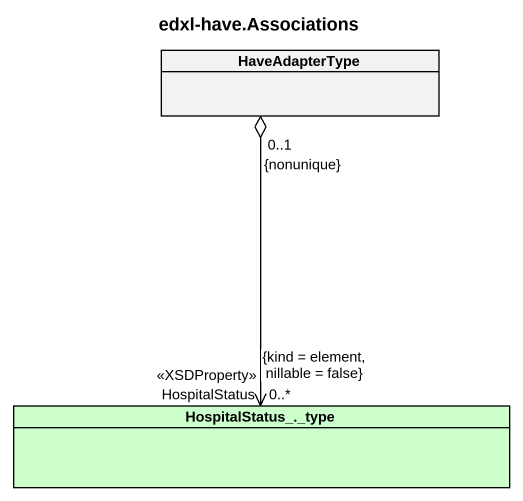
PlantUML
@startuml
title edxl-have.Associations
hide circle
hide empty members
class HaveAdapterType
class "HospitalStatus_._type" as HospitalStatus_type #CCFFCC
HaveAdapterType "0..1\n{nonunique}" o--> "HospitalStatus\n<<XSDProperty>>\n0..*\n{kind = element, nillable = false}" HospitalStatus_type
@enduml
